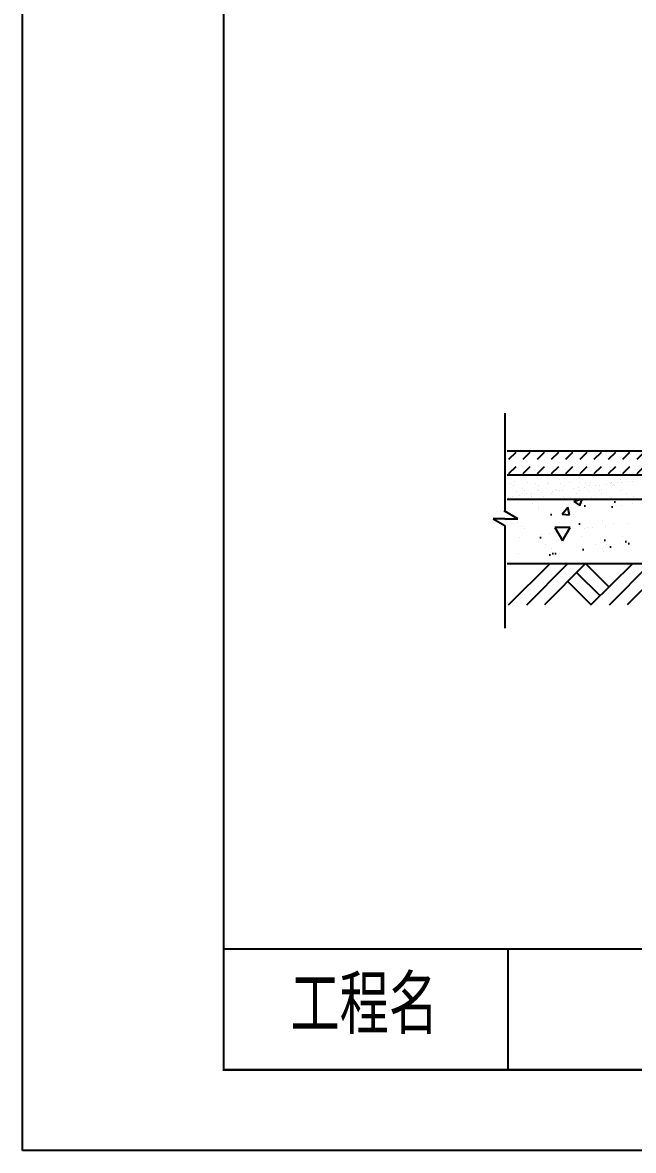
# Model space of a CAD drawing. Extents: x -5183 to -983, y 75 to 2992.
# Drawn here: x -5183 to -4424, y 75 to 1475 of the extents above; entities that cross this region are included whole.
import ezdxf

# ---------------------------------------------------------------- set-up
doc = ezdxf.new("R2010")
doc.units = 0
doc.header["$MEASUREMENT"] = 0
for name, color, linetype in [('HATCH', 4, 'CONTINUOUS'), ('LEVEL', 2, 'CONTINUOUS'), ('STAIR', 140, 'CONTINUOUS'), ('TK', 1, 'CONTINUOUS')]:
    doc.layers.add(name, color=color, linetype=linetype)
doc.styles.add('STYLE1', font='simsun.ttf', dxfattribs={"width": 0.7})

# ---------------------------------------------------------------- blocks, each defined once
blk = doc.blocks.new('DI')
at = {"layer": 'STAIR'}
for p, q in [((-51.9, -51), (0, 0)), ((-29.2, -51), (21.8, 0)), ((43.9, 0), (-7.2, -51)), ((73.4, -51), (124.4, 0)), ((146.5, 0), (95.4, -51)), ((32.8, -11.1), (61.4, -39.7)), ((72.5, -28.6), (43.9, 0)), ((50.6, -51), (102.6, 0)), ((136.2, -11.1), (164.8, -39.7)), ((175.8, -28.6), (147.2, 0)), ((21.8, -22.1), (50.4, -50.7)), ((125.2, -22.1), (153.8, -50.7))]:
    blk.add_line(p, q, dxfattribs=at)

msp = doc.modelspace()

# ---------------------------------------------------------------- hatches: boundary and pattern name
at = {"layer": 'HATCH'}
h = msp.add_hatch(dxfattribs=at)
h.set_pattern_fill('AR-CONC', color=4, scale=15, style=0)
h.set_pattern_definition([(50, (-4297.3, 845.52), (107.589, -9.413), [11.25, -123.75]), (355, (-4297.3, 845.52), (-20.813, 112.829), [9, -99]), (100.451, (-4288.34, 844.74), (86.776, 103.416), [9.561, -105.171]), (46.184, (-4297.3, 875.52), (160.086, -24.828), [16.875, -185.625]), (96.636, (-4283.96, 873.45), (140.2, 146.118), [14.342, -157.757]), (351.184, (-4297.3, 875.52), (140.2, 146.118), [13.5, -148.5]), (21, (-4282.3, 868.02), (89.536, -60.393), [11.25, -123.75]), (326, (-4282.3, 868.02), (36.497, 108.773), [9, -99]), (71.451, (-4274.84, 862.99), (126.033, 48.38), [9.561, -105.171]), (37.5, (-4297.303, 845.523), (1.824, 49.9341), [0, -97.8, 0, -100.5, 0, -99.375]), (7.5, (-4297.303, 845.523), (39.4604, 59.1618), [0, -57.3, 0, -95.55, 0, -37.875]), (327.5, (-4330.753, 845.523), (80.0734, -3.3832), [0, -37.5, 0, -117, 0, -155.25]), (317.5, (-4345.75, 845.52), (87.478, 15.0157), [0, -48.75, 0, -77.7, 0, -110.25])])
h.paths.add_polyline_path([(-4561.1, 883.2), (-3064.5, 883.2), (-3064.5, 803.6), (-4561.1, 803.6)])
at = {"layer": 'STAIR'}
h = msp.add_hatch(dxfattribs=at)
h.set_pattern_fill('DASH', color=140, scale=100, angle=45, style=0)
h.set_pattern_definition([(45, (0, -110.387), (2e-15, 17.67767), [12.5, -12.5])])
h.paths.add_polyline_path([(-4580.7, 943.3), (-4580.7, 913.3), (-4030.7, 913.3), (-4030.7, 943.3)])

# ---------------------------------------------------------------- linework, layer by layer
at = {"layer": 'HATCH', "color": 4}
for p, q in [((-4580, 913.1), (-4580, 913.1)), ((-4574.5, 912.1), (-4574.5, 912.1)), ((-4570, 912.1), (-4570, 912.1)), ((-4543, 913.1), (-4543, 913.1)), ((-4499.3, 911.9), (-4499.3, 911.9)), ((-4460.6, 912.7), (-4460.6, 912.7)), ((-4445.2, 912.3), (-4445.2, 912.3)), ((-4445.2, 912.3), (-4445.2, 912.3)), ((-4576.6, 902.4), (-4576.6, 902.4)), ((-4572.4, 899.7), (-4572.4, 899.7)), ((-4571.3, 905.1), (-4571.3, 905.1)), ((-4555.9, 903.2), (-4555.9, 903.2)), ((-4545.4, 902.4), (-4545.4, 902.4)), ((-4541.2, 899.8), (-4541.2, 899.8)), ((-4531.2, 904.8), (-4531.2, 904.8)), ((-4530.3, 903.1), (-4530.3, 903.1)), ((-4529.4, 903.1), (-4529.4, 903.1)), ((-4514.3, 902.5), (-4514.3, 902.5)), ((-4510.1, 899.8), (-4510.1, 899.8)), ((-4503.3, 904), (-4503.3, 904)), ((-4497.9, 896.3), (-4497.9, 896.3)), ((-4492.7, 897), (-4492.7, 897)), ((-4490.6, 903.9), (-4490.6, 903.9)), ((-4484.6, 898.1), (-4484.6, 898.1)), ((-4483.2, 902.6), (-4483.2, 902.6)), ((-4478.9, 899.9), (-4478.9, 899.9)), ((-4477.1, 904.4), (-4477.1, 904.4)), ((-4471, 899.8), (-4471, 899.8)), ((-4465.8, 900.5), (-4465.8, 900.5)), ((-4457.7, 901.6), (-4457.7, 901.6)), ((-4452, 902.6), (-4452, 902.6)), ((-4451.5, 904.2), (-4451.5, 904.2)), ((-4450.6, 903.6), (-4450.6, 903.6)), ((-4448.8, 901.9), (-4448.8, 901.9)), ((-4447.8, 899.9), (-4447.8, 899.9)), ((-4444.1, 903.4), (-4444.1, 903.4)), ((-4439.6, 907.3), (-4439.6, 907.3)), ((-4439.6, 907.3), (-4439.6, 907.3)), ((-4438.9, 904.1), (-4438.9, 904.1)), ((-4430.7, 905.1), (-4430.7, 905.1)), ((-4424.5, 905.2), (-4424.5, 905.2)), ((-4569.4, 892.8), (-4569.4, 892.8)), ((-4561.3, 896), (-4561.3, 896)), ((-4559.5, 894.3), (-4559.5, 894.3)), ((-4557.2, 890), (-4557.2, 890)), ((-4551.7, 889.2), (-4551.7, 889.2)), ((-4551.1, 890.4), (-4551.1, 890.4)), ((-4551.1, 890.4), (-4551.1, 890.4)), ((-4546.5, 889.9), (-4546.5, 889.9)), ((-4542.6, 893.6), (-4542.6, 893.6)), ((-4542.6, 893.6), (-4542.6, 893.6)), ((-4542.3, 893.8), (-4542.3, 893.8)), ((-4538.4, 891), (-4538.4, 891)), ((-4526, 890.1), (-4526, 890.1)), ((-4524.8, 892.8), (-4524.8, 892.8)), ((-4520.7, 895.1), (-4520.7, 895.1)), ((-4519.6, 893.4), (-4519.6, 893.4)), ((-4516.2, 894.1), (-4516.2, 894.1)), ((-4511.5, 894.5), (-4511.5, 894.5)), ((-4494.9, 890.1), (-4494.9, 890.1)), ((-4490.6, 894), (-4490.6, 894)), ((-4480.7, 894.8), (-4480.7, 894.8)), ((-4478.8, 893.1), (-4478.8, 893.1)), ((-4465.8, 893.3), (-4465.8, 893.3)), ((-4465.8, 893.3), (-4465.8, 893.3)), ((-4463.8, 890.2), (-4463.8, 890.2)), ((-4463.6, 895), (-4463.6, 895)), ((-4457.6, 890.5), (-4457.6, 890.5)), ((-4457.6, 890.5), (-4457.6, 890.5)), ((-4440.1, 893.9), (-4440.1, 893.9)), ((-4437.4, 895.3), (-4437.4, 895.3)), ((-4432.6, 890.3), (-4432.6, 890.3)), ((-4567.5, 854.7), (-4567.5, 854.7)), ((-4516.3, 854.5), (-4516.3, 854.5)), ((-4502.6, 867.2), (-4502.6, 867.2)), ((-4498.9, 863.9), (-4498.9, 863.9)), ((-4462.3, 856.4), (-4462.3, 856.4)), ((-4573.2, 852.6), (-4573.2, 852.6)), ((-4573.2, 852.6), (-4573.2, 852.6)), ((-4562.7, 849.7), (-4562.7, 849.7)), ((-4562.7, 849.7), (-4562.7, 849.7)), ((-4559, 846.3), (-4559, 846.3)), ((-4559, 846.3), (-4559, 846.3)), ((-4559, 846.3), (-4559, 846.3)), ((-4528.1, 840.5), (-4528.1, 840.5)), ((-4502.4, 848.1), (-4521.3, 848.1)), ((-4521.3, 848.1), (-4511.8, 831.8)), ((-4511.8, 831.8), (-4502.4, 848.1)), ((-4511.8, 842.7), (-4511.8, 842.7)), ((-4510.9, 852.7), (-4510.9, 852.7)), ((-4484.7, 846.3), (-4484.7, 846.3)), ((-4481.5, 847.9), (-4481.5, 847.9)), ((-4474.3, 847.6), (-4474.3, 847.6)), ((-4458, 849.8), (-4458, 849.8)), ((-4448.6, 852.8), (-4448.6, 852.8)), ((-4430.8, 853.3), (-4430.8, 853.3)), ((-4565.7, 835.6), (-4565.7, 835.6)), ((-4541.6, 830.4), (-4541.6, 830.4)), ((-4541.6, 830.4), (-4541.6, 830.4)), ((-4541.6, 830.4), (-4541.6, 830.4)), ((-4540.5, 836), (-4540.5, 836)), ((-4538.5, 839.2), (-4538.5, 839.2)), ((-4533.5, 827.3), (-4533.5, 827.3)), ((-4533.5, 827.3), (-4533.5, 827.3)), ((-4533.5, 827.3), (-4533.5, 827.3)), ((-4488.1, 836.7), (-4488.1, 836.7)), ((-4471.2, 827.4), (-4471.2, 827.4)), ((-4461.6, 829.7), (-4461.6, 829.7)), ((-4457.9, 826.3), (-4457.9, 826.3)), ((-4436.9, 836.4), (-4436.9, 836.4)), ((-4566.2, 816.2), (-4566.2, 816.2)), ((-4525.1, 821.9), (-4525.1, 821.9)), ((-4525.1, 821.9), (-4525.1, 821.9)), ((-4525.1, 821.9), (-4525.1, 821.9)), ((-4515.1, 816), (-4515.1, 816)), ((-4462.8, 822.1), (-4462.8, 822.1)), ((-4461.1, 817.9), (-4461.1, 817.9))]:
    msp.add_line(p, q, dxfattribs=at)
at = {"layer": 'LEVEL', "color": 2}
for p, q in [((-4580.7, 943.3), (-4030.7, 943.3)), ((-4580.7, 913.3), (-4030.3, 913.3)), ((-4580.7, 883.3), (-3060.7, 883.3)), ((-4578.7, 885.7), (-4578.7, 885.7)), ((-4573.5, 886.4), (-4573.5, 886.4)), ((-4565.3, 887.4), (-4565.3, 887.4)), ((-4555.2, 883.9), (-4555.2, 883.9)), ((-4550.8, 886.4), (-4550.8, 886.4)), ((-4535.4, 886), (-4535.4, 886)), ((-4535.4, 886), (-4535.4, 886)), ((-4529.7, 883.8), (-4529.7, 883.8)), ((-4510.8, 886), (-4510.8, 886)), ((-4508.9, 884.3), (-4508.9, 884.3)), ((-4502.6, 884.8), (-4502.6, 884.8)), ((-4476.5, 885.1), (-4476.5, 885.1)), ((-4470.1, 885.1), (-4470.1, 885.1)), ((-4450.9, 885), (-4450.9, 885)), ((-4430.1, 884.8), (-4430.1, 884.8)), ((-4423.9, 885.9), (-4423.9, 885.9)), ((-4549.7, 877.4), (-4549.7, 877.4)), ((-4541.7, 874.5), (-4541.7, 874.5)), ((-4541.2, 872), (-4541.2, 872)), ((-4489.4, 875.2), (-4489.4, 875.2)), ((-4487.4, 877.5), (-4487.4, 877.5)), ((-4479, 872.1), (-4479, 872.1)), ((-4438.7, 881.4), (-4438.7, 881.4)), ((-4438.2, 875), (-4438.2, 875)), ((-4425.1, 877.6), (-4425.1, 877.6)), ((-4580.7, 803.3), (-3060.7, 803.3))]:
    msp.add_line(p, q, dxfattribs=at)
at = {"layer": 'STAIR', "linetype": 'CONTINUOUS'}
for p, q in [((-4583.6, 989.7), (-4583.6, 868.1)), ((-4567.3, 858.7), (-4584.4, 868.5)), ((-4597.9, 858.7), (-4583.6, 850.6)), ((-4583.6, 858.7), (-4597.9, 858.7)), ((-4583.6, 858.7), (-4567.3, 858.7)), ((-4583.6, 850.6), (-4583.6, 723.1))]:
    msp.add_line(p, q, dxfattribs=at)
at = {"layer": 'TK', "linetype": 'CONTINUOUS'}
for p, q in [((-5182.7, 74.6), (-5182.7, 2992.3)), ((-4932.7, 174.6), (-4932.7, 2924.6)), ((-4579.7, 324.6), (-4579.7, 174.6)), ((-1082.7, 174.6), (-4932.7, 174.6)), ((-982.7, 74.6), (-5182.7, 74.6))]:
    msp.add_line(p, q, dxfattribs=at)
at = {"layer": 'TK', "linetype": 'CONTINUOUS', "const_width": 2.5}
for points in [[(-4932.7, 2924.6), (-4932.7, 174.6), (-1082.7, 174.6), (-1082.7, 2924.6), (-4932.7, 2924.6)], [(-4932.7, 324.6), (-1082.7, 324.6)]]:
    msp.add_lwpolyline(points, dxfattribs=at)

# ---------------------------------------------------------------- block references
at = {"layer": 'STAIR'}
msp.add_blockref('DI', (-4527.2, 803.1), dxfattribs=at)

# ---------------------------------------------------------------- texts
at = {"layer": 'TK', "linetype": 'CONTINUOUS', "style": 'STYLE1', "width": 0.7}
msp.add_text('工程名', height=64, dxfattribs=at).set_placement((-4849.9, 225.9))

doc.saveas('drawing.dxf')
